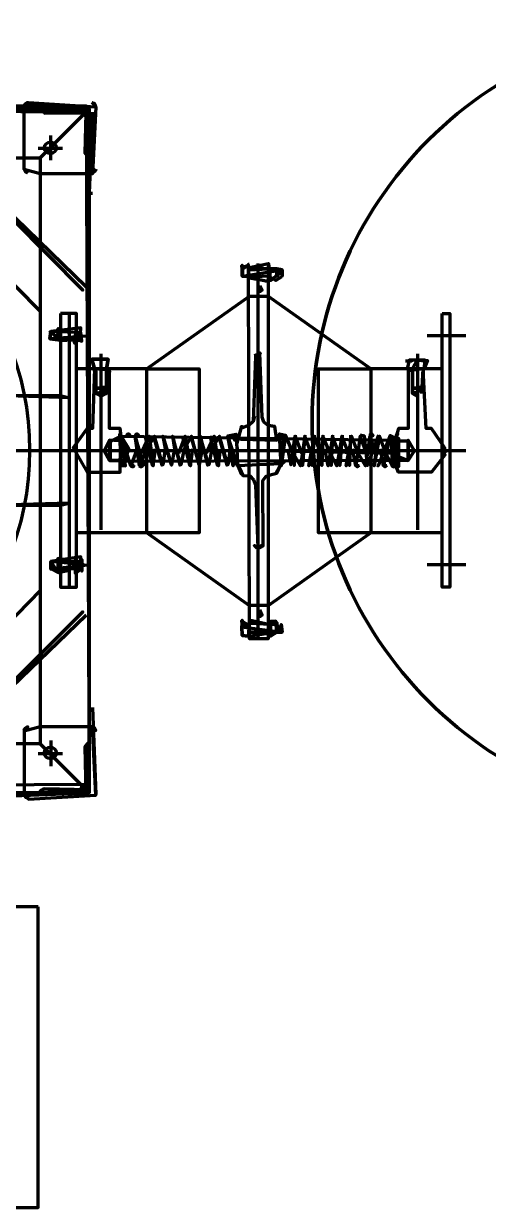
# Model space of a CAD drawing. Extents: x 0 to 1153, y 0 to 816.
# Drawn here: x 599.14 to 603.75, y 393.98 to 405.73 of the extents above; entities that cross this region are included whole.
import ezdxf

# ---------------------------------------------------------------- set-up
doc = ezdxf.new("R2010")
doc.units = 0
doc.header["$MEASUREMENT"] = 0
doc.layers.add('Hatch', color=7, linetype='Continuous')

msp = doc.modelspace()

# ---------------------------------------------------------------- linework, layer by layer
at = {"layer": 'Hatch', "color": 251, "linetype": 'Continuous', "lineweight": 211}
for p, q in [((599.408, 404.379), (599.408, 404.622)), ((599.281, 404.495), (599.525, 404.495)), ((599.302, 402.876), (597.789, 404.4)), ((599.302, 404.4), (599.302, 398.579)), ((601.377, 403.341), (601.366, 403.341)), ((601.461, 403.352), (601.461, 399.627)), ((601.366, 403.172), (601.377, 403.172)), ((599.588, 402.855), (599.588, 400.135)), ((599.398, 402.664), (599.408, 402.675)), ((603.525, 402.632), (603.144, 402.632)), ((599.588, 402.4), (599.588, 400.59)), ((599.906, 400.706), (599.906, 402.452)), ((603.049, 400.706), (603.049, 402.452)), ((599.99, 401.394), (599.99, 401.595)), ((602.954, 401.394), (602.954, 401.585)), ((603.525, 401.489), (599.546, 401.489)), ((603.525, 400.357), (603.144, 400.357)), ((599.408, 398.611), (599.408, 398.357)), ((599.281, 398.484), (599.525, 398.484))]:
    msp.add_line(p, q, dxfattribs=at)
for points in [[(605.943, 405.733, 0.414222), (602.001, 401.791, -0.414222), (605.943, 405.733, -0.414221), (609.886, 401.791, 0.414221)], [(605.943, 397.849, 0.414219), (609.886, 401.791, -0.414219), (605.943, 397.849, -0.414221), (602.001, 401.791, 0.414221)]]:
    msp.add_lwpolyline(points, format="xyb", close=True, dxfattribs=at)
for points in [[(599.144, 404.4), (599.144, 404.887), (599.186, 404.95), (599.853, 404.908), (599.821, 404.241), (599.302, 404.241), (599.144, 404.283)], [(599.144, 404.913), (599.151, 404.935), (599.172, 404.949), (599.181, 404.95)], [(599.816, 404.95), (599.838, 404.943), (599.852, 404.922), (599.853, 404.913)], [(599.339, 404.855), (599.318, 404.862), (599.303, 404.883), (599.302, 404.892)], [(599.71, 404.855), (599.732, 404.848), (599.745, 404.83), (599.747, 404.818)], [(599.757, 403.119), (598.001, 404.823), (599.726, 403.087), (598.001, 404.823)], [(599.181, 404.252), (599.159, 404.259), (599.145, 404.28), (599.144, 404.289)], [(599.853, 404.289), (599.846, 404.267), (599.825, 404.253), (599.816, 404.252)], [(601.307, 403.298), (601.303, 403.323), (601.307, 403.333)], [(601.483, 403.13), (601.472, 403.119), (601.461, 403.109), (601.461, 403.098), (601.472, 403.098), (601.472, 403.077), (601.493, 403.077), (601.493, 403.087), (601.504, 403.087), (601.483, 403.13)], [(599.503, 402.855), (599.503, 400.135), (599.588, 400.135), (599.662, 400.135), (599.662, 402.855), (599.588, 402.855)], [(603.292, 402.855), (603.366, 402.855), (603.366, 400.135), (603.292, 400.135)], [(599.853, 402.294), (599.853, 402.061), (599.959, 402.061), (599.959, 402.294), (599.842, 402.304)], [(599.588, 402.018), (598.879, 402.04), (599.154, 402.04), (599.503, 402.04)], [(602.996, 402.114), (603.091, 402.114), (603.102, 402.124), (602.996, 402.114)], [(601.43, 401.833), (601.415, 401.78)], [(600.16, 401.64), (600.169, 401.657), (600.179, 401.658), (600.191, 401.645)], [(600.244, 401.64), (600.254, 401.657), (600.264, 401.658), (600.273, 401.652), (600.276, 401.647), (600.244, 401.637), (600.318, 401.349), (600.317, 401.339), (600.309, 401.332), (600.299, 401.331), (600.29, 401.337), (600.329, 401.352)], [(601.292, 401.717), (601.295, 401.726), (601.303, 401.732), (601.308, 401.733)], [(602.573, 401.645), (602.586, 401.658), (602.596, 401.657), (602.604, 401.64)], [(602.848, 401.341), (602.837, 401.642), (602.84, 401.652), (602.849, 401.658), (602.852, 401.659), (602.837, 401.637), (602.826, 401.344), (602.822, 401.335), (602.812, 401.331), (602.802, 401.333), (602.796, 401.341), (602.795, 401.348), (602.806, 401.331), (602.856, 401.333), (602.827, 401.394), (602.827, 401.394), (602.858, 401.373)], [(600.234, 401.349), (600.224, 401.332), (600.214, 401.331), (600.202, 401.344)], [(602.467, 401.344), (602.452, 401.331), (602.443, 401.333), (602.435, 401.349)], [(602.742, 401.344), (602.727, 401.331), (602.718, 401.333), (602.71, 401.349)], [(599.588, 400.971), (598.879, 400.95), (599.154, 400.95), (599.503, 400.95)], [(601.456, 400.526), (601.43, 400.546), (601.43, 400.551), (601.452, 400.527), (601.504, 400.553), (601.499, 400.537), (601.477, 400.526)], [(599.476, 400.327), (599.478, 400.295), (599.477, 400.293), (599.503, 400.272), (599.476, 400.422), (599.482, 400.406), (599.478, 400.39), (599.477, 400.388), (599.476, 400.395), (599.476, 400.329)], [(599.757, 399.859), (598.001, 398.166), (599.726, 399.891), (598.001, 398.166)], [(601.483, 399.912), (601.472, 399.891), (601.461, 399.881), (601.461, 399.87), (601.472, 399.87), (601.472, 399.849), (601.493, 399.849), (601.493, 399.859), (601.504, 399.859), (601.483, 399.912)], [(601.307, 399.773), (601.303, 399.798), (601.307, 399.808)], [(599.144, 398.579), (599.144, 398.092), (599.186, 398.029), (599.853, 398.071), (599.821, 398.748), (599.302, 398.748), (599.144, 398.706)], [(599.144, 398.711), (599.151, 398.733), (599.172, 398.747), (599.181, 398.748)], [(599.816, 398.748), (599.838, 398.741), (599.852, 398.72), (599.853, 398.711)], [(599.302, 398.097), (599.31, 398.119), (599.331, 398.133), (599.339, 398.134)], [(599.747, 398.182), (599.74, 398.16), (599.719, 398.146), (599.71, 398.145)], [(599.181, 398.039), (599.159, 398.046), (599.146, 398.065), (599.144, 398.076)]]:
    msp.add_lwpolyline(points, close=True, dxfattribs=at)
for points in [[(598.953, 404.918), (599.757, 404.918), (599.715, 404.844), (599.345, 404.844), (599.757, 404.918), (599.789, 404.855), (593.005, 404.887), (593.037, 404.442), (593.005, 404.887), (593.45, 404.844), (593.005, 404.887), (592.974, 404.05)], [(593.841, 404.918), (593.005, 404.887), (599.789, 404.887), (599.784, 404.41), (599.747, 404.444), (599.757, 404.844), (599.789, 398.124), (599.345, 398.134), (599.757, 398.092), (599.747, 398.552), (599.781, 398.589), (599.757, 398.177), (593.037, 398.134), (593.482, 398.579)], [(598.953, 398.06), (599.789, 398.092), (593.005, 398.092), (593.45, 398.134), (593.037, 398.177), (593.005, 398.579), (593.005, 398.092), (593.005, 404.887), (593.482, 404.4), (599.302, 404.4), (599.789, 404.887), (599.789, 398.092), (599.302, 398.579), (593.482, 398.579), (593.513, 404.495), (593.27, 404.495)], [(599.821, 404.855), (599.789, 404.05), (599.821, 404.05)], [(601.307, 403.225), (601.366, 403.225), (601.307, 403.225), (601.306, 403.293), (601.366, 403.331), (601.313, 403.31), (601.307, 403.225), (601.705, 403.288), (601.652, 403.225), (601.652, 403.299), (601.588, 403.299), (601.377, 403.288), (601.567, 403.299), (601.377, 403.31), (601.567, 403.352), (601.588, 403.183), (601.641, 403.225), (601.705, 403.288), (601.705, 403.225), (601.705, 403.288), (601.652, 403.299), (601.705, 403.288), (601.652, 403.299)], [(601.694, 403.214), (601.641, 403.183), (601.567, 403.225), (601.377, 403.214), (601.567, 403.172), (601.377, 403.204), (601.366, 403.341), (601.377, 399.627), (601.567, 399.627), (601.567, 403.352), (601.567, 403.172)], [(603.292, 400.674), (602.583, 400.674), (602.065, 400.674), (602.065, 402.304), (602.583, 402.304), (601.567, 403.024), (601.377, 403.024), (600.361, 402.304), (600.879, 402.304), (600.879, 400.674), (600.361, 400.674), (599.662, 400.674)], [(599.8, 402.632), (599.398, 402.601), (599.503, 402.59), (599.567, 402.59), (599.481, 402.624), (599.503, 402.675), (599.567, 402.675), (599.408, 402.675), (599.398, 402.601), (599.408, 402.675), (599.482, 402.601), (599.398, 402.601), (599.408, 402.675), (599.398, 402.601), (599.699, 402.611), (599.652, 402.664), (599.652, 402.601), (599.715, 402.579), (599.705, 402.664), (599.652, 402.664), (599.408, 402.675), (599.398, 402.601), (599.662, 402.59), (599.702, 402.655), (599.704, 402.712), (599.408, 402.675), (599.398, 402.601)], [(599.482, 402.706), (599.477, 402.608), (599.482, 402.706), (599.477, 402.608), (599.477, 402.608)], [(599.662, 402.706), (599.641, 402.558), (599.662, 402.706), (599.641, 402.558), (599.704, 402.606), (599.641, 402.558)], [(601.676, 401.658), (601.737, 401.645), (601.726, 401.595), (601.676, 401.658), (601.694, 401.352), (601.737, 401.645), (601.705, 401.553), (601.684, 401.489), (602.816, 401.468), (602.816, 401.595), (602.954, 401.585), (602.827, 401.585), (602.784, 401.637), (602.795, 401.341), (602.731, 401.468), (602.668, 401.637), (602.615, 401.341), (602.636, 401.468), (602.573, 401.637), (602.53, 401.341), (602.456, 401.468), (602.393, 401.637), (602.34, 401.341), (602.361, 401.468), (602.297, 401.637), (602.245, 401.341), (602.181, 401.468), (602.107, 401.637), (602.065, 401.341), (602.086, 401.468), (602.022, 401.637), (601.969, 401.341), (601.991, 401.468), (601.927, 401.637), (601.885, 401.341), (601.811, 401.468), (601.737, 401.645), (601.694, 401.341), (601.676, 401.658), (601.652, 401.595), (601.631, 401.733), (601.565, 401.741), (601.523, 401.774), (601.504, 401.825), (601.483, 402.463), (601.44, 402.431), (601.415, 401.78), (601.375, 401.744), (601.292, 401.712), (601.25, 401.553), (601.26, 401.489), (600.117, 401.489), (593.333, 401.489)], [(599.816, 402.4), (599.976, 402.399), (599.816, 402.4), (599.842, 402.304), (599.816, 402.4), (599.976, 402.399), (599.959, 402.304), (599.976, 402.399), (599.976, 402.399)], [(601.43, 402.437), (601.488, 402.461), (601.488, 402.461)], [(602.929, 402.384), (602.989, 402.384), (602.989, 402.384)], [(603.315, 401.523), (603.317, 401.469), (603.315, 401.523), (603.186, 401.712), (603.134, 401.712), (603.102, 402.304), (603.102, 402.093), (602.996, 402.061), (602.996, 402.304), (603.044, 402.389), (603.147, 402.386), (603.112, 402.304), (603.123, 402.389), (602.964, 402.389), (602.943, 402.304), (602.996, 402.294), (602.996, 402.061), (603.049, 402.029), (603.049, 402.029), (602.996, 402.061)], [(603.088, 402.384), (603.146, 402.387)], [(601.165, 401.64), (601.246, 401.656), (601.229, 401.595), (601.246, 401.656), (601.26, 401.362), (601.313, 401.246), (601.382, 401.241), (601.418, 401.202), (601.44, 401.151), (601.461, 400.526), (601.514, 400.547), (601.512, 401.195), (601.545, 401.237), (601.596, 401.256), (601.652, 401.267), (601.694, 401.362), (601.26, 401.341), (601.165, 401.64), (601.218, 401.341), (601.165, 401.64), (601.186, 401.511), (601.165, 401.352), (601.08, 401.637), (601.006, 401.511), (600.975, 401.352), (600.89, 401.637), (600.911, 401.511), (600.879, 401.352), (600.805, 401.637), (600.731, 401.511), (600.699, 401.352), (600.615, 401.637), (600.636, 401.511), (600.604, 401.352), (600.519, 401.637), (600.541, 401.511), (600.519, 401.352), (600.435, 401.637), (600.361, 401.511), (600.287, 401.343), (600.244, 401.637), (600.265, 401.511), (600.202, 401.341), (600.107, 401.637), (600.181, 401.511), (600.117, 401.341), (600.128, 401.394), (600.001, 401.394), (600.001, 401.585), (600.107, 401.637), (600.096, 401.712), (599.99, 401.712), (599.99, 402.283), (599.959, 402.061), (599.906, 402.029), (599.853, 402.061), (599.959, 402.093), (599.853, 402.114), (599.842, 402.304), (599.821, 401.712), (599.768, 401.712), (599.63, 401.521), (599.768, 401.278), (600.096, 401.278), (600.096, 401.373), (600.107, 401.637), (602.805, 401.595), (602.858, 401.616), (602.858, 401.331), (602.848, 401.436), (602.954, 401.394), (603.017, 401.489), (602.954, 401.595), (602.954, 401.394), (602.805, 401.394), (600.138, 401.384), (600.128, 401.585), (599.99, 401.595), (599.937, 401.489), (599.99, 401.394), (600.138, 401.394), (600.096, 401.343), (600.148, 401.341), (600.107, 401.637), (600.128, 401.585)], [(603.292, 402.304), (602.583, 402.304), (602.583, 400.674), (601.567, 399.955), (601.377, 399.955), (600.361, 400.674), (600.361, 402.304), (599.662, 402.304)], [(603.091, 402.061), (603.102, 402.304), (602.954, 402.283), (602.954, 401.712), (602.858, 401.712), (602.827, 401.616), (602.774, 401.642), (602.71, 401.341), (602.678, 401.511)], [(602.954, 402.283), (602.975, 402.304), (602.975, 402.283)], [(599.959, 402.124), (599.853, 402.114), (599.842, 402.124)], [(600.107, 401.341), (600.091, 401.659), (600.091, 401.659)], [(601.625, 401.733), (601.573, 401.738)], [(600.308, 401.468), (600.382, 401.637), (600.424, 401.341), (600.445, 401.511)], [(600.34, 401.64), (600.413, 401.349), (600.413, 401.349)], [(600.424, 401.64), (600.509, 401.349), (600.509, 401.349)], [(600.52, 401.64), (600.604, 401.349), (600.604, 401.349)], [(600.615, 401.64), (600.689, 401.349), (600.689, 401.349)], [(600.678, 401.468), (600.742, 401.637), (600.795, 401.341), (600.816, 401.511)], [(600.71, 401.64), (600.784, 401.349), (600.784, 401.349)], [(600.795, 401.64), (600.879, 401.349), (600.879, 401.349)], [(600.89, 401.64), (600.964, 401.349), (600.964, 401.349)], [(600.953, 401.468), (601.027, 401.637), (601.07, 401.341), (601.091, 401.511)], [(600.985, 401.64), (601.059, 401.349), (601.059, 401.349)], [(601.07, 401.64), (601.154, 401.349), (601.154, 401.349)], [(601.239, 401.642), (601.292, 401.606), (601.652, 401.595)], [(601.758, 401.511), (601.789, 401.352), (601.832, 401.637), (601.895, 401.468)], [(601.832, 401.645), (601.821, 401.344), (601.821, 401.344)], [(601.927, 401.645), (601.906, 401.344), (601.906, 401.344)], [(602.022, 401.645), (602.001, 401.344), (602.001, 401.344)], [(602.107, 401.645), (602.096, 401.344), (602.096, 401.344)], [(602.266, 401.468), (602.202, 401.637), (602.16, 401.341), (602.128, 401.511)], [(602.202, 401.645), (602.191, 401.344), (602.191, 401.344)], [(602.298, 401.645), (602.276, 401.344), (602.276, 401.344)], [(602.382, 401.645), (602.371, 401.344), (602.371, 401.344)], [(602.541, 401.468), (602.477, 401.637), (602.435, 401.341), (602.403, 401.511)], [(602.658, 401.645), (602.551, 401.344), (602.52, 401.637), (602.478, 401.645)], [(603.324, 401.458), (603.186, 401.278), (602.858, 401.278), (602.816, 401.384), (602.805, 401.595), (602.774, 401.643), (602.657, 401.341), (602.647, 401.344)], [(601.267, 401.333), (601.229, 401.384), (601.267, 401.333), (601.297, 401.261), (601.308, 401.257)], [(601.684, 401.346), (601.726, 401.384), (601.684, 401.346), (601.641, 401.27), (601.641, 401.272)], [(599.8, 400.357), (599.408, 400.315), (599.699, 400.335), (599.662, 400.389), (599.662, 400.315), (599.704, 400.359), (599.715, 400.41), (599.715, 400.293), (599.702, 400.379), (599.704, 400.437), (599.408, 400.389), (599.408, 400.315), (599.408, 400.389), (599.426, 400.387)], [(599.408, 400.315), (599.704, 400.32), (599.652, 400.431), (599.652, 400.272), (599.704, 400.32), (599.652, 400.272), (599.652, 400.431)], [(599.588, 400.399), (599.482, 400.42), (599.482, 400.283), (599.482, 400.283), (599.408, 400.389), (599.662, 400.389), (599.736, 400.357), (599.419, 400.389), (599.419, 400.315), (599.482, 400.283), (599.588, 400.304)], [(599.503, 400.431), (599.503, 400.272), (599.503, 400.272)], [(599.302, 400.103), (597.81, 398.568), (597.694, 398.568)], [(601.307, 399.657), (601.303, 399.743), (601.313, 399.796), (601.366, 399.764), (601.303, 399.743), (601.307, 399.657), (601.366, 399.648), (601.307, 399.657), (601.303, 399.743), (601.705, 399.69), (601.652, 399.764), (601.588, 399.764), (601.377, 399.775), (601.366, 399.648), (601.567, 399.68), (601.652, 399.69), (601.652, 399.785), (601.652, 399.69), (601.641, 399.798), (601.588, 399.796), (601.588, 399.648), (601.652, 399.69), (601.705, 399.69), (601.694, 399.764), (601.705, 399.69), (601.652, 399.69)], [(601.567, 399.764), (601.377, 399.807), (601.567, 399.764), (601.567, 399.69), (601.377, 399.69), (601.567, 399.69)], [(599.821, 398.939), (599.853, 398.076), (599.853, 398.076)]]:
    msp.add_lwpolyline(points, dxfattribs=at)
at = {"layer": 'Hatch', "color": 5, "linetype": 'Continuous', "lineweight": 211}
msp.add_lwpolyline([(599.281, 396.96), (591.386, 396.96), (591.386, 393.975), (599.281, 393.975)], close=True, dxfattribs=at)
at = {"layer": 'Hatch', "color": 251, "linetype": 'Continuous', "lineweight": 211}
for centre, radius in [((599.403, 404.5), 0.0582), ((596.387, 401.495), 2.81), ((599.403, 398.489), 0.0582)]:
    msp.add_circle(centre, radius, dxfattribs=at)
for p in [(602.001, 401.786), (602.001, 401.786), (602.827, 401.394), (599.662, 400.389)]:
    msp.add_point(p, dxfattribs=at)

doc.saveas('drawing.dxf')
